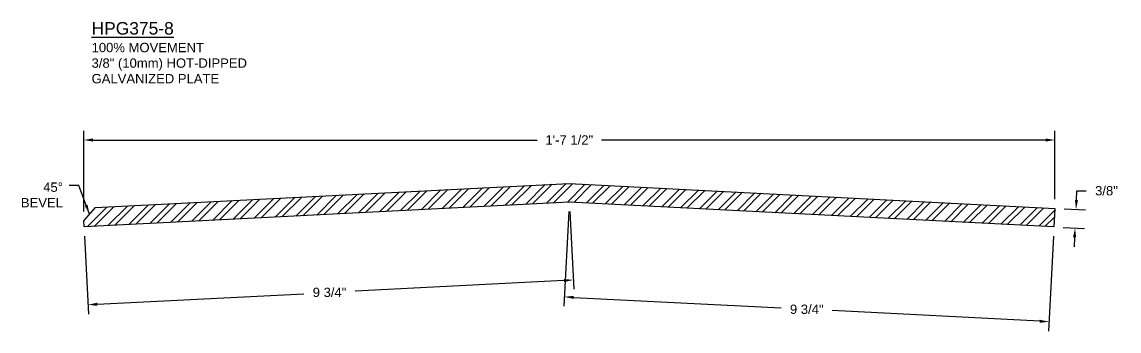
# Model space of a CAD drawing. Extents: x -5.3 to 59.9, y 0 to 12.7.
# Drawn here: x 37.83 to 59.86, y 4.71 to 10.92 of the extents above; entities that cross this region are included whole.
import ezdxf

# ---------------------------------------------------------------- set-up
doc = ezdxf.new("R2010")
doc.units = 0
doc.header["$MEASUREMENT"] = 0
doc.layers.get('DEFPOINTS').update_dxf_attribs({"linetype": 'CONTINUOUS'})
for name, color, linetype in [('DIMENSIONS', 3, 'CONTINUOUS'), ('METALS', 7, 'CONTINUOUS'), ('TEXT', 2, 'CONTINUOUS')]:
    doc.layers.add(name, color=color, linetype=linetype)
doc.styles.add('ARIAL', font='ARIAL.TTF')
doc.dimstyles.new('ARIAL', dxfattribs={"dimtxt": 0.1875, "dimasz": 0.1875, "dimexe": 0.1875, "dimexo": 0.1875, "dimgap": 0.1875, "dimtad": 0, "dimtih": 1, "dimtoh": 1, "dimdec": 4, "dimzin": 0, "dimtxsty": 'ARIAL', "dimcen": 0.09, "dimazin": 3, "dimtfac": 1, "dimtdec": 4, "dimtofl": 0, "dimtmove": 0, "dimatfit": 3, "dimtolj": 1, "dimtzin": 0})

# ---------------------------------------------------------------- blocks, each defined once
blk = doc.blocks.new('*D19')
at = {"layer": 'DEFPOINTS', "color": 0}
for p in [(58.568, 7.175), (58.549, 6.8), (58.973, 6.779)]:
    blk.add_point(p, dxfattribs=at)
at = {"layer": 'DIMENSIONS', "color": 0}
for p, q in [((59.002, 7.34), (59.012, 7.528)), ((59.012, 7.528), (59.199, 7.528)), ((58.755, 7.165), (59.18, 7.143)), ((58.736, 6.791), (59.16, 6.769)), ((58.964, 6.591), (58.954, 6.404))]:
    blk.add_line(p, q, dxfattribs=at)
for points in [[(58.971, 7.342), (59.033, 7.339), (58.992, 7.153)], [(58.932, 6.593), (58.995, 6.59), (58.973, 6.779)]]:
    blk.add_solid(points, dxfattribs=at)
at = {"layer": 'DIMENSIONS', "color": 0, "insert": (59.604, 7.528), "char_height": 0.1875, "attachment_point": 5, "style": 'ARIAL'}
blk.add_mtext('\\A1;3/8"', dxfattribs=at)
blk = doc.blocks.new('*D20')
at = {"layer": 'DEFPOINTS', "color": 0}
for p in [(48.82, 7.3), (58.549, 6.8), (58.451, 4.897)]:
    blk.add_point(p, dxfattribs=at)
at = {"layer": 'DIMENSIONS', "color": 0}
for p, q in [((48.811, 7.113), (48.713, 5.209)), ((58.539, 6.613), (58.441, 4.709)), ((48.91, 5.387), (53.073, 5.173)), ((58.264, 4.906), (54.1, 5.12))]:
    blk.add_line(p, q, dxfattribs=at)
for points in [[(48.911, 5.418), (48.908, 5.355), (48.722, 5.396)], [(58.265, 4.937), (58.262, 4.875), (58.451, 4.897)]]:
    blk.add_solid(points, dxfattribs=at)
at = {"layer": 'DIMENSIONS', "color": 0, "insert": (53.587, 5.146), "char_height": 0.1875, "attachment_point": 5, "style": 'ARIAL'}
blk.add_mtext('\\A1;9 3/4"', dxfattribs=at)
blk = doc.blocks.new('*D21')
at = {"layer": 'DEFPOINTS', "color": 0}
for p in [(48.82, 7.3), (39.079, 6.802), (39.159, 5.238)]:
    blk.add_point(p, dxfattribs=at)
at = {"layer": 'DIMENSIONS', "color": 0}
for p, q in [((48.83, 7.113), (48.91, 5.549)), ((39.088, 6.615), (39.168, 5.051)), ((48.713, 5.726), (44.522, 5.512)), ((39.346, 5.248), (43.494, 5.46))]:
    blk.add_line(p, q, dxfattribs=at)
for points in [[(48.711, 5.757), (48.715, 5.695), (48.9, 5.736)], [(39.344, 5.279), (39.348, 5.216), (39.159, 5.238)]]:
    blk.add_solid(points, dxfattribs=at)
at = {"layer": 'DIMENSIONS', "color": 0, "insert": (44.008, 5.486), "char_height": 0.1875, "attachment_point": 5, "style": 'ARIAL'}
blk.add_mtext('\\A1;9 3/4"', dxfattribs=at)
blk = doc.blocks.new('*D22')
at = {"layer": 'DEFPOINTS', "color": 0}
for p in [(58.568, 8.548), (58.568, 7.175), (39.073, 6.925)]:
    blk.add_point(p, dxfattribs=at)
at = {"layer": 'DIMENSIONS', "color": 0}
for p, q in [((39.073, 7.113), (39.073, 8.735)), ((58.568, 7.362), (58.568, 8.735)), ((39.26, 8.548), (48.174, 8.548)), ((58.38, 8.548), (49.467, 8.548))]:
    blk.add_line(p, q, dxfattribs=at)
for points in [[(39.26, 8.579), (39.26, 8.516), (39.073, 8.548)], [(58.38, 8.579), (58.38, 8.516), (58.568, 8.548)]]:
    blk.add_solid(points, dxfattribs=at)
at = {"layer": 'DIMENSIONS', "color": 0, "insert": (48.82, 8.548), "char_height": 0.1875, "attachment_point": 5, "style": 'ARIAL'}
blk.add_mtext('\\A1;1\'-7 1/2"', dxfattribs=at)

msp = doc.modelspace()

# ---------------------------------------------------------------- hatches: boundary and pattern name
at = {"layer": 'METALS'}
h = msp.add_hatch(dxfattribs=at)
h.set_pattern_fill('ANSI32', color=256, scale=0.75, style=0)
h.set_pattern_definition([(45, (10.85657, 0), (-0.1988738, 0.1988738), []), (45, (10.98915, 0), (-0.1988738, 0.1988738), [])])
h.paths.add_polyline_path([(58.54876, 6.8004), (58.56799, 7.1749), (48.82031, 7.67555), (39.30749, 7.1896), (39.07263, 6.92539), (39.07891, 6.80243), (48.82026, 7.30006)])

# ---------------------------------------------------------------- linework, layer by layer
msp.add_lwpolyline([(48.82026, 7.30006), (39.07891, 6.80243), (39.07263, 6.92539), (39.30749, 7.1896), (48.82031, 7.67555), (58.56799, 7.1749), (58.54876, 6.8004)], close=True, dxfattribs=at)

# ---------------------------------------------------------------- texts
at = {"layer": 'TEXT', "insert": (39.2306, 10.91655), "char_height": 0.25, "width": 4.59375, "attachment_point": 1, "style": 'ARIAL'}
msp.add_mtext('{\\LHPG375-8\\P\\H0.75x;\\l100% MOVEMENT\\P3/8" (10mm) HOT-DIPPED\\PGALVANIZED PLATE}', dxfattribs=at)
at = {"layer": 'TEXT', "insert": (38.65558, 7.69423), "char_height": 0.1875, "attachment_point": 3, "style": 'ARIAL'}
msp.add_mtext('45°\\PBEVEL', dxfattribs=at)

# ---------------------------------------------------------------- dimensions: what is measured, and where the dimension line sits
at = {"layer": 'DIMENSIONS'}
dim = msp.add_linear_dim(base=(58.56799, 8.5475), p1=(39.07263, 6.92539), p2=(58.56799, 7.1749), dimstyle='ARIAL', dxfattribs=at)
dim.commit()
dim.dimension.update_dxf_attribs({"geometry": '*D22', "text_midpoint": (48.82031, 8.5475)})
for base, p1, p2, angle, picture, middle in [((58.97322, 6.7786), (58.56799, 7.1749), (58.54876, 6.8004), 267.059841, '*D19', (59.60361, 7.52761)), ((39.15882, 5.23813), (48.82026, 7.30006), (39.07891, 6.80243), 182.924364, '*D21', (44.00786, 5.48584))]:
    dim = msp.add_linear_dim(base=base, p1=p1, p2=p2, angle=angle, dimstyle='ARIAL', dxfattribs=at)
    dim.commit()
    dim.dimension.update_dxf_attribs({"geometry": picture, "text_midpoint": middle, "dimtype": 161})
dim = msp.add_aligned_dim(p1=(48.82026, 7.30006), p2=(58.54876, 6.8004), distance=-1.90639, dimstyle='ARIAL', dxfattribs=at)
dim.commit()
dim.dimension.update_dxf_attribs({"geometry": '*D20', "text_midpoint": (53.58672, 5.14635)})

# ---------------------------------------------------------------- leaders
at = {"layer": 'TEXT', "annotation_type": 0, "has_hookline": 1, "hookline_direction": 1, "text_width": 0.816}
msp.add_leader([(39.18817, 7.06078), (38.97137, 7.63173), (38.78058, 7.63173)], dimstyle='ARIAL', override={"dimgap": 0.125, "dimtad": 0}, dxfattribs=at)

doc.saveas('drawing.dxf')
